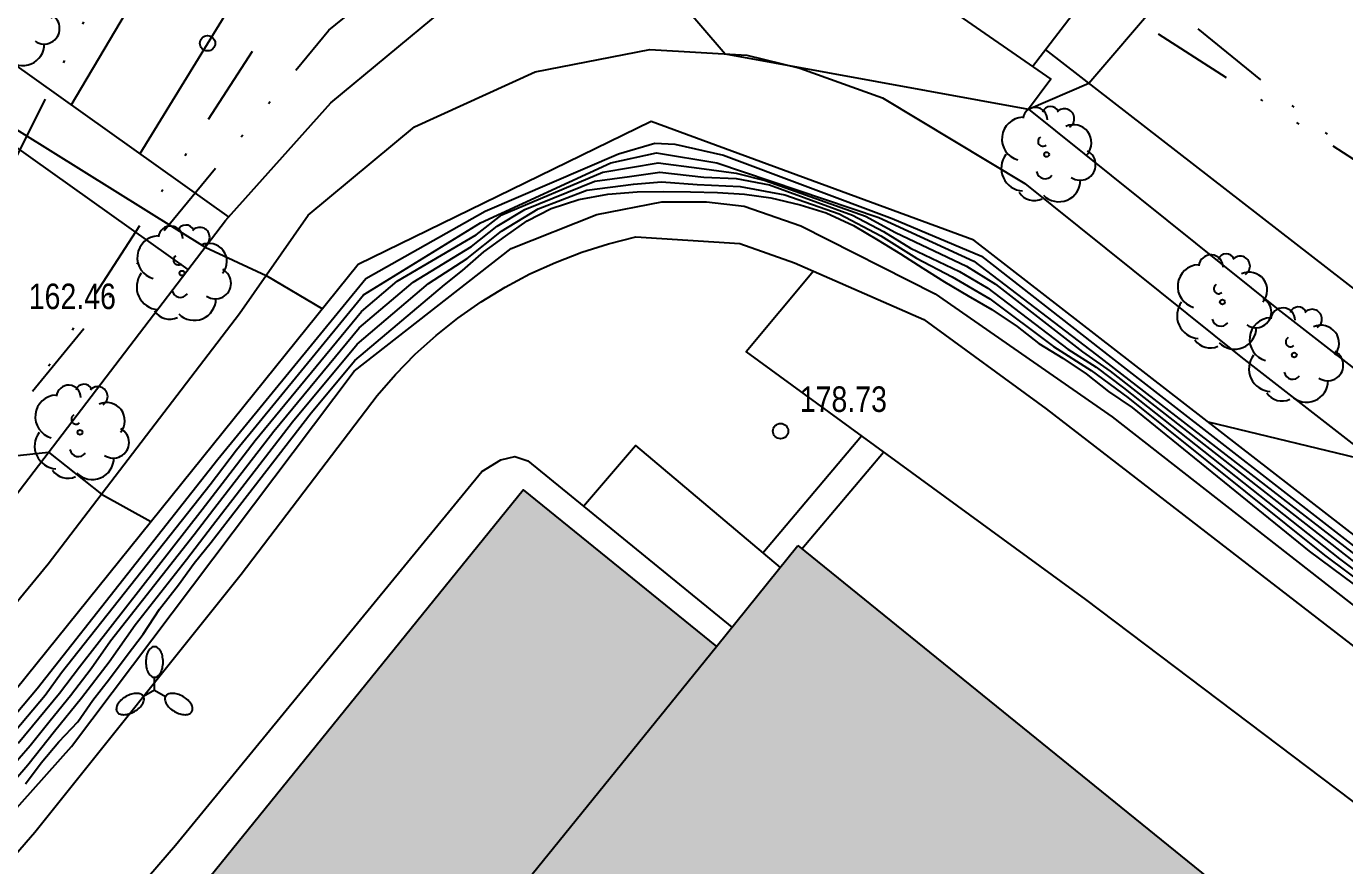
# Model space of a CAD drawing. Header units: metres. Extents: x 523239 to 523998, y 4669208 to 4669802.
# Drawn here: x 523790.5 to 523842.2, y 4669437.9 to 4669470.8 of the extents above; entities that cross this region are included whole.
import ezdxf

# ---------------------------------------------------------------- set-up
doc = ezdxf.new("R2010")
doc.units = ezdxf.units.M
doc.header["$MEASUREMENT"] = 0
doc.linetypes.add('MORSE_D', pattern=[31.75, 12.7, -6.35, 0, -6.35, 0, -6.35])
for name, color, linetype in [('031006 Cota terreno', 9, 'Continuous'), ('032011 Curva cada 1 m', 40, 'Continuous'), ('032015 Curva cada 5 m', 34, 'Continuous'), ('033006 Texto cota terreno', 9, 'Continuous'), ('052006 Division alturas', 9, 'Continuous'), ('052027 Edificacion por pie_alero', 2, 'Continuous'), ('072004 Bordillo Acera', 1, 'Continuous'), ('072027 Pavimento', 9, 'Continuous'), ('082002 Muro Tapia', 6, 'Continuous'), ('101001 Arbol', 3, 'Continuous'), ('141005 Farola multiple', 7, 'Continuous'), ('192006 Paso cebra', 9, 'Continuous'), ('192008 Linea blanca', 9, 'Continuous'), ('192009 Grandes aparcamientos', 9, 'Continuous'), ('202001 Eje Calle', 254, 'MORSE_D'), ('990001 Sombreados', 7, 'Continuous')]:
    doc.layers.add(name, color=color, linetype=linetype)
doc.styles.get("Standard").update_dxf_attribs({"font": 'arial.ttf'})

# ---------------------------------------------------------------- blocks, each defined once
blk = doc.blocks.new('COTAP')
at = {"color": 0}
blk.add_circle((0, 0), 0.3, dxfattribs=at)
blk = doc.blocks.new('ARBOL')
at = {"color": 0}
blk.add_circle((0, 0), 0.0939, dxfattribs=at)
for centre, radius, start, end in [((-0.448, 1.368), 0.48, 359.2878, 173.6078), ((0.156, 1.551), 0.336, 23.1565, 160.4665), ((0.701, 1.409), 0.384, 301.578, 139.328), ((-0.902, 0.61), 0.852, 92.28, 254.58), ((1.05, 0.46), 0.708, 319.8556, 114.7656), ((-0.146, 0.514), 0.192, 119.14, 310.56), ((1.31, -0.398), 0.612, 235.5275, 62.0275), ((-0.89, -0.542), 0.888, 142.64, 266.54), ((-0.062, -0.614), 0.336, 189.64, 323.88), ((0.478, -0.998), 0.852, 224.67, 0.24), ((-0.482, -1.082), 0.72, 213.78, 295.32)]:
    blk.add_arc(centre, radius, start, end, dxfattribs=at)
blk = doc.blocks.new('FAROLAM')
at = {"color": 0}
for q in [(0, 0.5), (0.433, -0.25), (-0.433, -0.25)]:
    blk.add_line((0, 0), q, dxfattribs=at)
for points in [[(0, 0.5, 0.159986), (0.117, 0.538, 0.106322), (0.238, 0.675, 0.071006), (0.309, 0.858, 0.057309), (0.337, 1.099, 0.057309), (0.309, 1.339, 0.071006), (0.238, 1.522, 0.106322), (0.117, 1.659, 0.159986), (0, 1.697, 0.159986), (-0.117, 1.659, 0.106322), (-0.238, 1.522, 0.071006), (-0.309, 1.339, 0.057309), (-0.337, 1.099, 0.057309), (-0.309, 0.858, 0.071006), (-0.238, 0.675, 0.106322), (-0.117, 0.538, 0.159986)], [(-0.433, -0.25, 0.159986), (-0.525, -0.168, 0.106322), (-0.704, -0.131, 0.071006), (-0.898, -0.161, 0.057309), (-1.12, -0.258, 0.057309), (-1.315, -0.402, 0.071006), (-1.437, -0.555, 0.106322), (-1.495, -0.728, 0.159986), (-1.47, -0.849, 0.159986), (-1.378, -0.931, 0.106322), (-1.199, -0.967, 0.071006), (-1.005, -0.937, 0.057309), (-0.783, -0.841, 0.057309), (-0.588, -0.697, 0.071006), (-0.466, -0.544, 0.106322), (-0.408, -0.371, 0.159986)], [(0.433, -0.25, 0.159986), (0.408, -0.371, 0.106322), (0.466, -0.544, 0.071006), (0.588, -0.697, 0.057309), (0.783, -0.841, 0.057309), (1.005, -0.937, 0.071006), (1.199, -0.967, 0.106322), (1.378, -0.931, 0.159986), (1.47, -0.849, 0.159986), (1.495, -0.728, 0.106322), (1.437, -0.555, 0.071006), (1.315, -0.402, 0.057309), (1.12, -0.258, 0.057309), (0.898, -0.161, 0.071006), (0.704, -0.131, 0.106322), (0.525, -0.168, 0.159986)]]:
    blk.add_lwpolyline(points, format="xyb", close=True, dxfattribs=at)

msp = doc.modelspace()

# ---------------------------------------------------------------- hatches: boundary and pattern name
at = {"layer": '990001 Sombreados', "true_color": 0xafafaf}
msp.add_hatch(color=253, dxfattribs=at).paths.add_polyline_path([(523820.77, 4669450.46), (523918.7, 4669371.15), (523867.66, 4669308.13), (523769.73, 4669387.44), (523773.43, 4669392.01), (523765.85, 4669398.15), (523810, 4669452.65), (523817.57, 4669446.51)], flags=0)

# ---------------------------------------------------------------- linework, layer by layer
at = {"layer": '032011 Curva cada 1 m'}
for points, elevation in [([(523791.36, 4669478.3), (523794.59, 4669479.81), (523797.59, 4669476.81), (523799.49, 4669473.2), (523814.26, 4669474.01), (523817.92, 4669469.74), (523829.81, 4669467.57), (523832.18, 4669468.59), (523837.64, 4669474.98), (523839.57, 4669476.22), (523842.07, 4669477.43), (523844.02, 4669476.65), (523846.74, 4669475.12)], 161), ([(523782.35, 4669470.48), (523783.16, 4669470.74), (523787.89, 4669468.15), (523797.53, 4669462.16), (523799.92, 4669461.05), (523802.13, 4669459.74)], 162), ([(523836.85, 4669455.31), (523843.45, 4669453.72), (523844.92, 4669455.59), (523842.78, 4669460.37), (523853.09, 4669462.42), (523853.47, 4669465.72), (523855.01, 4669467.64)], 162), ([(523783.89, 4669435.86), (523790.56, 4669443.78), (523791.26, 4669444.6), (523791.9, 4669445.48), (523797.72, 4669452.86), (523798.76, 4669454.21), (523803.74, 4669460.29), (523808.32, 4669463.11), (523813.43, 4669465.46), (523815.23, 4669465.85), (523817.59, 4669465.47), (523823.94, 4669463.32), (523827.67, 4669461.61), (523832.48, 4669457.94), (523843.19, 4669449.65)], 171), ([(523790.19, 4669442.71), (523791, 4669443.69), (523791.81, 4669444.68), (523792.6, 4669445.71), (523797.41, 4669451.88), (523798.19, 4669452.89), (523799.49, 4669454.58), (523803.66, 4669459.64), (523805.06, 4669460.83), (523808.15, 4669462.64), (523809.16, 4669463.42), (523813.12, 4669465.1), (523815.29, 4669465.47), (523816.9, 4669465.25), (523818.35, 4669465.06), (523819.49, 4669464.77), (523823.42, 4669463.37), (523824.59, 4669462.73), (523827.38, 4669461.41), (523828.52, 4669460.71), (523831.92, 4669458.05), (523833.01, 4669457.3), (523842.6, 4669449.8)], 172), ([(523789.81, 4669441.63), (523790.66, 4669442.62), (523791.45, 4669443.61), (523792.25, 4669444.58), (523793.06, 4669445.64), (523793.82, 4669446.73), (523797.1, 4669450.89), (523797.87, 4669451.9), (523800.22, 4669454.94), (523803.57, 4669459), (523805.68, 4669460.78), (523807.97, 4669462.18), (523808.98, 4669462.98), (523810.06, 4669463.64), (523812.8, 4669464.75), (523814.17, 4669464.93), (523815.36, 4669465.1), (523817.08, 4669464.9), (523818.35, 4669464.85), (523819.66, 4669464.6), (523822.91, 4669463.41), (523824.13, 4669462.77), (523825.18, 4669462.12), (523827.1, 4669461.2), (523828.21, 4669460.55), (523831.35, 4669458.16), (523832.46, 4669457.45), (523833.54, 4669456.65), (523842, 4669449.94), (523852.05, 4669442.4)], 173), ([(523789.44, 4669440.56), (523790.57, 4669441.87), (523791.62, 4669443.19), (523792.68, 4669444.49), (523793.76, 4669445.9), (523794.78, 4669447.35), (523796.79, 4669449.91), (523797.81, 4669451.25), (523800.95, 4669455.31), (523803.49, 4669458.35), (523806.29, 4669460.73), (523807.8, 4669461.71), (523809.14, 4669462.79), (523810.58, 4669463.66), (523812.49, 4669464.39), (523814.32, 4669464.63), (523815.42, 4669464.72), (523816.82, 4669464.62), (523818.51, 4669464.54), (523820.26, 4669464.21), (523822.39, 4669463.46), (523824.02, 4669462.6), (523825.42, 4669461.73), (523826.81, 4669461), (523828.29, 4669460.13), (523830.79, 4669458.27), (523832.27, 4669457.32), (523833.71, 4669456.26), (523841.41, 4669450.09), (523851.46, 4669442.59)], 174), ([(523772.09, 4669457.4), (523774.89, 4669457.47), (523779.42, 4669458.77), (523782.44, 4669455.99), (523785.15, 4669453.45), (523791.39, 4669454.12), (523793.46, 4669452.48), (523795.4, 4669451.4)], 163)]:
    msp.add_lwpolyline(points, dxfattribs=dict(at, elevation=elevation))
at = {"layer": '032015 Curva cada 5 m'}
for points, elevation in [([(523746.27, 4669404.7), (523751.36, 4669407.68), (523755.24, 4669409.69), (523759.31, 4669412.58), (523763.61, 4669416.53), (523771.23, 4669423.2), (523778.3, 4669430.14), (523783.31, 4669435.79), (523790.94, 4669444.86), (523798.03, 4669453.85), (523803.83, 4669460.93), (523808.5, 4669463.57), (523813.74, 4669465.82), (523815.16, 4669466.23), (523815.94, 4669466.2), (523817.85, 4669465.76), (523824.46, 4669463.28), (523827.96, 4669461.81), (523833.05, 4669457.83), (523843.78, 4669449.5), (523853.82, 4669441.82), (523864.24, 4669433.87), (523872.35, 4669428.36), (523882.13, 4669421.93)], 170), ([(523790.48, 4669441.12), (523791.1, 4669441.94), (523791.79, 4669442.77), (523792.53, 4669443.55), (523793.12, 4669444.4), (523793.78, 4669445.24), (523794.47, 4669446.16), (523795.1, 4669446.99), (523795.74, 4669447.97), (523796.48, 4669448.92), (523797.09, 4669449.77), (523797.76, 4669450.6), (523798.43, 4669451.46), (523801.68, 4669455.67), (523803.4, 4669457.71), (523806.91, 4669460.68), (523807.62, 4669461.25), (523808.46, 4669461.97), (523809.3, 4669462.59), (523810.15, 4669463.19), (523811.1, 4669463.68), (523812.18, 4669464.03), (523813.31, 4669464.23), (523814.46, 4669464.33), (523815.49, 4669464.34), (523816.56, 4669464.33), (523817.61, 4669464.3), (523818.68, 4669464.24), (523819.71, 4669464.09), (523820.86, 4669463.82), (523821.87, 4669463.5), (523822.95, 4669463.01), (523823.91, 4669462.43), (523824.79, 4669461.9), (523825.66, 4669461.34), (523826.52, 4669460.8), (523827.45, 4669460.25), (523828.37, 4669459.71), (523829.36, 4669459.05), (523830.22, 4669458.38), (523831.16, 4669457.81), (523832.07, 4669457.19), (523832.95, 4669456.5), (523833.87, 4669455.87), (523840.82, 4669450.24), (523850.87, 4669442.78)], 175)]:
    msp.add_lwpolyline(points, dxfattribs=dict(at, elevation=elevation))
at = {"layer": '052006 Division alturas', "flags": 128}
msp.add_lwpolyline([(523773.43, 4669392.01), (523817.57, 4669446.51)], dxfattribs=at)
at = {"layer": '052027 Edificacion por pie_alero', "flags": 128}
msp.add_lwpolyline([(523820.77, 4669450.46), (523918.7, 4669371.15), (523867.66, 4669308.13), (523769.73, 4669387.44), (523773.43, 4669392.01), (523765.85, 4669398.15), (523810, 4669452.65), (523817.57, 4669446.51), (523820.77, 4669450.46)], dxfattribs=at)
at = {"layer": '072004 Bordillo Acera', "flags": 128}
for points in [[(523759.85, 4669420.59), (523767.83, 4669427.45), (523773.71, 4669433.1), (523781.92, 4669442.44), (523789.3, 4669451.39), (523798.33, 4669463.21), (523802.46, 4669467.82), (523806.87, 4669471.48), (523810.27, 4669473.07), (523814.26, 4669474.01), (523817.65, 4669474.07), (523819.56, 4669473.75), (523822.78, 4669473.17), (523826.57, 4669471.59), (523830.69, 4669468.74), (523829.81, 4669467.57), (523839.6, 4669459.72), (523853.63, 4669448.81)], [(523731.55, 4669398.02), (523740.3, 4669402.98), (523749.09, 4669408.97), (523757.19, 4669415.17), (523760.89, 4669418), (523769.61, 4669425.49), (523775.62, 4669431.27), (523783.94, 4669440.72), (523791.37, 4669449.74), (523798.87, 4669459.56), (523801.57, 4669463.41), (523805.73, 4669466.87), (523810.47, 4669469.03), (523814.96, 4669469.9), (523818.77, 4669469.69), (523820.84, 4669469.17), (523824.08, 4669468.01), (523829.66, 4669464.66), (523838.13, 4669457.86), (523852.18, 4669446.94)]]:
    msp.add_lwpolyline(points, dxfattribs=at)
at = {"layer": '072027 Pavimento', "flags": 128}
msp.add_lwpolyline([(523771.52, 4669389.65), (523761.97, 4669397.94), (523773.8, 4669412.55), (523796.36, 4669438.72), (523808.38, 4669453.36), (523809.12, 4669453.82), (523809.67, 4669453.95), (523810.18, 4669453.78), (523818.18, 4669447.26)], dxfattribs=at)
at = {"layer": '082002 Muro Tapia', "flags": 128}
for points in [[(523883.99, 4669421.11), (523865.72, 4669433.15), (523852.48, 4669443.19), (523827.67, 4669462.43), (523815.02, 4669467.09), (523803.53, 4669461.48), (523785.2, 4669438.75), (523776.4, 4669428.62), (523765.82, 4669418.96), (523757.32, 4669411.83), (523751.74, 4669408.19), (523746.08, 4669405.03)], [(523747.131, 4669403.151), (523753.2, 4669406.2), (523759.32, 4669410), (523768.51, 4669417.65), (523780.14, 4669428.98), (523792.29, 4669442.59), (523803.37, 4669457.3), (523809.52, 4669462.11), (523812.89, 4669463.44), (523815.43, 4669463.94), (523817.19, 4669463.94), (523818.66, 4669463.77), (523820.88, 4669462.99), (523826.15, 4669460.33), (523833.09, 4669455.51), (523846.84, 4669444.77), (523862.62, 4669433.06), (523870.77, 4669426.93), (523883.99, 4669421.11)], [(523783.08, 4669430.28), (523790.85, 4669439.23), (523798.94, 4669449.34), (523804.27, 4669456.34), (523804.99, 4669457.17), (523805.76, 4669457.96), (523806.58, 4669458.7), (523807.44, 4669459.38), (523808.35, 4669460.02), (523809.29, 4669460.59), (523810.26, 4669461.11), (523811.26, 4669461.56), (523812.29, 4669461.96), (523813.34, 4669462.29), (523814.41, 4669462.56), (523818.49, 4669462.3), (523820.64, 4669461.54), (523825.71, 4669459.32), (523830.5, 4669455.82), (523844.63, 4669444.91)]]:
    msp.add_lwpolyline(points, dxfattribs=at)
at = {"layer": '192006 Paso cebra', "flags": 128}
for points in [[(523829.96, 4669469.24), (523835.62, 4669476.62)], [(523788.99, 4669470.06), (523798.45, 4669463.34)], [(523796.86, 4669461.28), (523787.69, 4669467.8)]]:
    msp.add_lwpolyline(points, dxfattribs=at)
at = {"layer": '192006 Paso cebra'}
for points in [[(523819.393, 4669450.172), (523823.255, 4669454.757)], [(523820.927, 4669450.333), (523824.122, 4669454.125)]]:
    msp.add_lwpolyline(points, dxfattribs=at)
at = {"layer": '192008 Linea blanca', "flags": 128}
for points in [[(523792.27, 4669467.73), (523796.99, 4669475.69), (523801.55, 4669484.25), (523804.95, 4669491.58), (523806.97, 4669496.55), (523809.31, 4669502.77), (523811.69, 4669510.23)], [(523812.87, 4669509.89), (523812.45, 4669506.59), (523811.39, 4669501.99), (523808.77, 4669493.65), (523806.14, 4669486.59), (523803.72, 4669481.23), (523800.6, 4669475), (523794.96, 4669465.82)], [(523821.38, 4669461.22), (523818.74, 4669458.05), (523832.04, 4669448.35), (523848.3, 4669436.07), (523864.78, 4669423.74), (523869.14, 4669427.16)]]:
    msp.add_lwpolyline(points, dxfattribs=at)
at = {"layer": '192009 Grandes aparcamientos', "flags": 128}
for points in [[(523938.29, 4669402.92), (523931.65, 4669402.95), (523923.84, 4669404.07), (523917.91, 4669405.88), (523912.39, 4669408.19), (523906.96, 4669411.12), (523899.65, 4669416.41), (523888.77, 4669424.92), (523873.65, 4669436.58), (523856.45, 4669449.77), (523830.48, 4669469.91)], [(523812.36, 4669452), (523814.4, 4669454.39), (523820.07, 4669449.6)]]:
    msp.add_lwpolyline(points, dxfattribs=at)
at = {"layer": '202001 Eje Calle', "ltscale": 0.25, "flags": 128}
for points in [[(523789.849, 4669465.125), (523792.804, 4669471.043), (523797.944, 4669480.728), (523803.59, 4669492.181), (523808.398, 4669503.748), (523812.864, 4669521.096), (523822.053, 4669554.99)], [(523807.046, 4669484.163), (523800.888, 4669472.177), (523790.758, 4669456.516)], [(523824.247, 4669481.488), (523832.842, 4669473.656), (523843.36, 4669465.09)], [(523790.758, 4669456.516), (523802.377, 4669470.667), (523806.823, 4669474.272), (523810.682, 4669476.284), (523814.374, 4669476.787), (523820.078, 4669476.62)], [(523820.078, 4669476.62), (523828.132, 4669474.859), (523843.36, 4669465.09)], [(523704.77, 4669370.593), (523704.786, 4669375.013), (523705.203, 4669379.27), (523707.291, 4669385.53), (523709.88, 4669390.37), (523714.665, 4669395.81), (523721.079, 4669400.084), (523735.109, 4669406.36), (523744.272, 4669411.384), (523751.722, 4669416.403), (523763.189, 4669425.605), (523777.868, 4669440.539), (523790.758, 4669456.516)]]:
    msp.add_lwpolyline(points, dxfattribs=at)

# ---------------------------------------------------------------- block references
at = {"layer": '031006 Cota terreno'}
for p in [(523797.62, 4669470.15, 161.35), (523820.09, 4669454.95, 178.73)]:
    msp.add_blockref('COTAP', p, dxfattribs=at)
at = {"layer": '101001 Arbol'}
for p in [(523789.9, 4669471.13), (523830.52, 4669465.79), (523796.62, 4669461.14), (523837.41, 4669460.01), (523840.23, 4669457.93), (523792.62, 4669454.9)]:
    msp.add_blockref('ARBOL', p, dxfattribs=at)
at = {"layer": '141005 Farola multiple'}
msp.add_blockref('FAROLAM', (523795.54, 4669444.8), dxfattribs=at)

# ---------------------------------------------------------------- texts
at = {"layer": '033006 Texto cota terreno', "width": 0.8}
for s, p in [('162.46', (523790.61, 4669459.73, 162.46)), ('178.73', (523820.84, 4669455.7, 178.73))]:
    msp.add_text(s, height=1, dxfattribs=at).set_placement(p)

doc.saveas('drawing.dxf')
